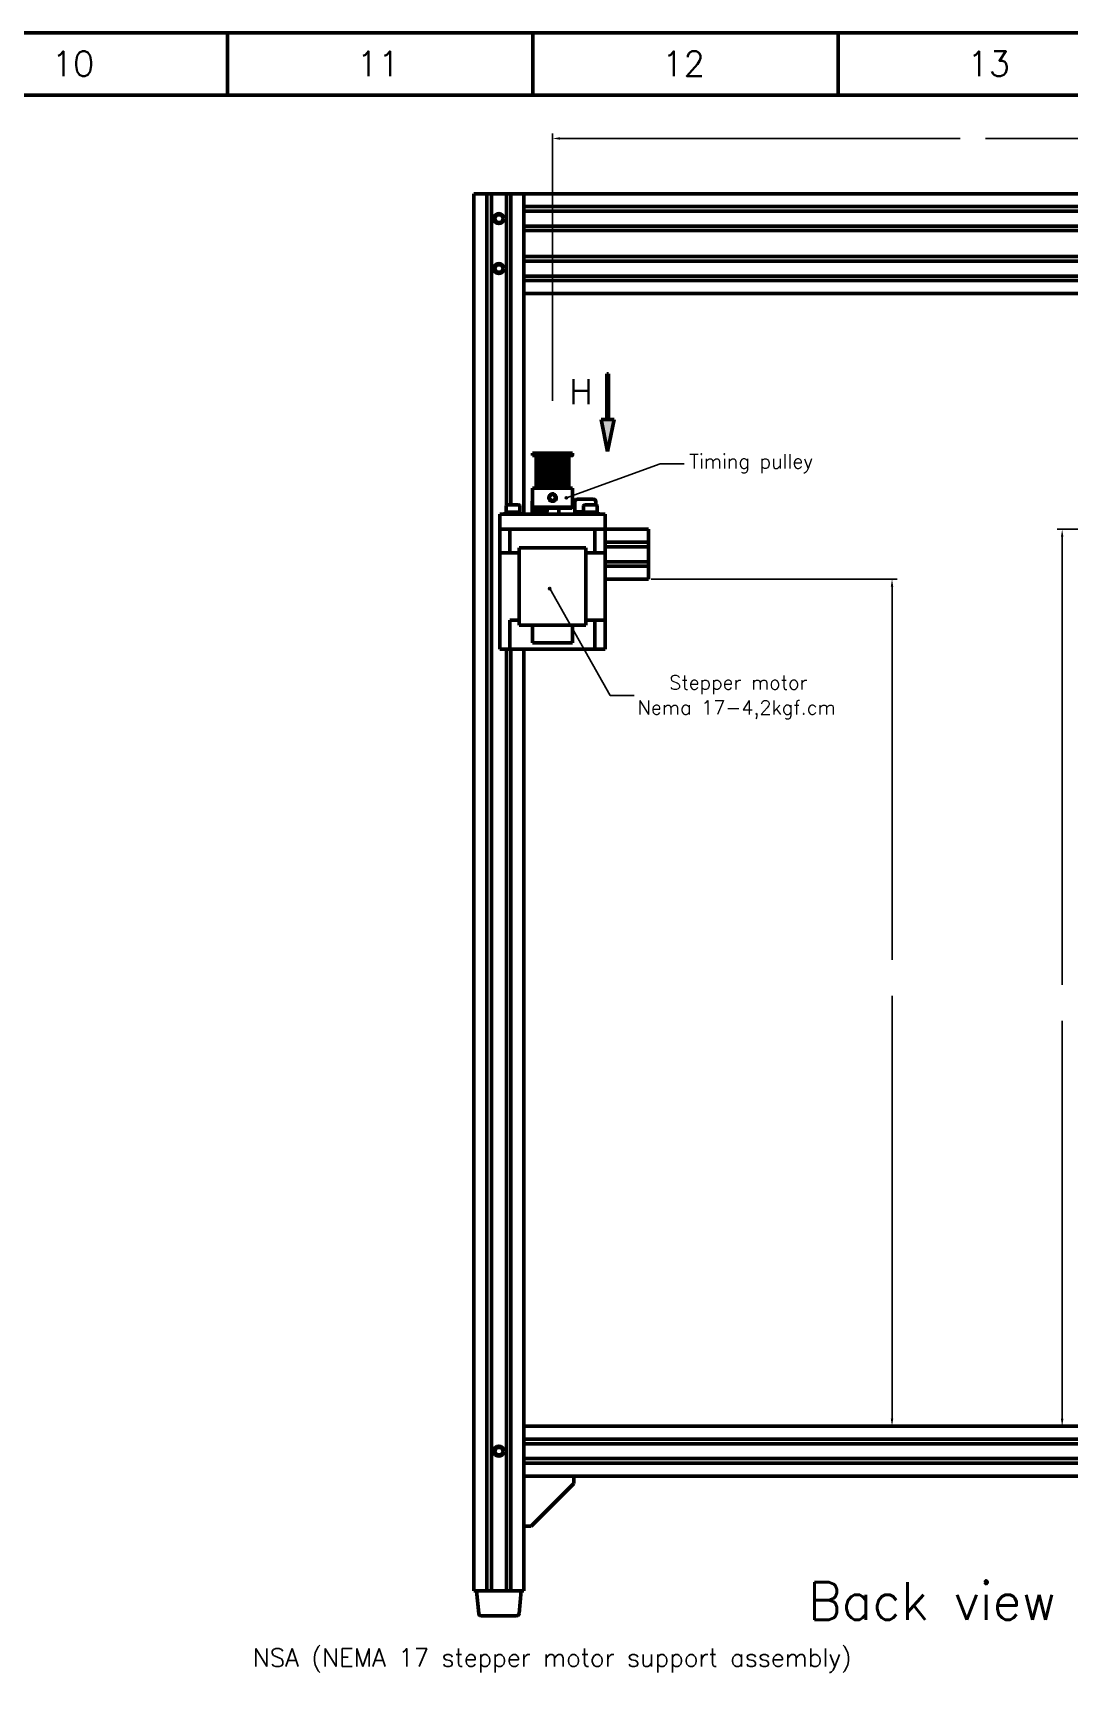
# Model space of a CAD drawing. Extents: x 21047 to 22882, y -7321 to -6014.
# Drawn here: x 22192 to 22608, y -6674 to -6014 of the extents above; entities that cross this region are included whole.
import ezdxf

# ---------------------------------------------------------------- set-up
doc = ezdxf.new("R2010")
doc.units = 0
doc.header["$PDMODE"] = 34
doc.linetypes.add('DASHED', pattern=[19.05, 12.7, -6.35])
doc.layers.get('0').update_dxf_attribs({"lineweight": 0})
doc.layers.add('Cotas', color=90, linetype='Continuous')
for name, color, linetype, lineweight in [('Fixação e Transmissão', 5, 'Continuous', 50), ('Hotend', 4, 'Continuous', 50), ('Linha tracejada', 254, 'DASHED', 15), ('Perfis e Cantoneiras', 2, 'Continuous', 50), ('Peças Usinadas', 120, 'Continuous', 50)]:
    doc.layers.add(name, color=color, linetype=linetype, lineweight=lineweight)
doc.layers.add('Motores', color=7, linetype='Continuous', lineweight=50, true_color=0x55ff00)
doc.styles.get("Standard").update_dxf_attribs({"font": 'romans.shx'})
doc.dimstyles.get("Standard").update_dxf_attribs({"dimtxt": 3, "dimasz": 3, "dimexe": 2, "dimexo": 1, "dimgap": 1, "dimtad": 0, "dimtoh": 1, "dimcen": 0.09, "dimadec": 0, "dimazin": 0, "dimtfac": 1, "dimtdec": 4, "dimtofl": 0, "dimtmove": 0, "dimatfit": 3, "dimfxl": 1, "dimtolj": 1, "dimtzin": 0, "dimarcsym": 0})

# ---------------------------------------------------------------- blocks, each defined once
blk = doc.blocks.new('*D_1u')
at = {"color": 0, "linetype": 'ByBlock', "lineweight": -2}
for p, q in [((22400.66, -6161.29), (22400.66, -6054.16)), ((22403.66, -6056.16), (22564.08, -6056.16)), ((22734.66, -6056.16), (22574.23, -6056.16)), ((22737.66, -6160.29), (22737.66, -6054.16))]:
    blk.add_line(p, q, dxfattribs=at)
for points in [[(22400.66, -6056.16), (22403.66, -6056.66), (22400.66, -6056.16), (22403.66, -6055.66)], [(22737.66, -6056.16), (22734.66, -6055.66), (22737.66, -6056.16), (22734.66, -6056.66)]]:
    blk.add_solid(points, dxfattribs=at)
at = {"layer": 'Defpoints', "color": 0, "linetype": 'ByBlock', "lineweight": 0}
for p in [(22400.66, -6056.16), (22737.66, -6056.16), (22400.66, -6162.29), (22737.66, -6161.29)]:
    blk.add_point(p, dxfattribs=at)
blk = doc.blocks.new('*D_o_1v')
at = {"color": 0, "linetype": 'ByBlock', "lineweight": -2}
for p, q in [((22698.16, -6212.79), (22603, -6212.79)), ((22605, -6215.79), (22605, -6395.33)), ((22605, -6569.29), (22605, -6409.75)), ((22470.92, -6572.29), (22607, -6572.29))]:
    blk.add_line(p, q, dxfattribs=at)
for points in [[(22605, -6212.79), (22604.5, -6215.79), (22605, -6212.79), (22605.5, -6215.79)], [(22605, -6572.29), (22605.5, -6569.29), (22605, -6572.29), (22604.5, -6569.29)]]:
    blk.add_solid(points, dxfattribs=at)
at = {"layer": 'Defpoints', "color": 0, "linetype": 'ByBlock', "lineweight": 0}
for p in [(22605, -6212.79), (22699.16, -6212.79), (22469.92, -6572.29), (22605, -6572.29)]:
    blk.add_point(p, dxfattribs=at)
blk = doc.blocks.new('*D_p_1w')
at = {"color": 0, "linetype": 'ByBlock', "lineweight": -2}
for p, q in [((22440.16, -6232.79), (22538.79, -6232.79)), ((22536.79, -6235.79), (22536.79, -6385.33)), ((22536.79, -6569.29), (22536.79, -6399.75)), ((22668.63, -6572.29), (22534.79, -6572.29))]:
    blk.add_line(p, q, dxfattribs=at)
for points in [[(22536.79, -6232.79), (22536.29, -6235.79), (22536.79, -6232.79), (22537.29, -6235.79)], [(22536.79, -6572.29), (22537.29, -6569.29), (22536.79, -6572.29), (22536.29, -6569.29)]]:
    blk.add_solid(points, dxfattribs=at)
at = {"layer": 'Defpoints', "color": 0, "linetype": 'ByBlock', "lineweight": 0}
for p in [(22439.16, -6232.79), (22536.79, -6232.79), (22536.79, -6572.29), (22669.63, -6572.29)]:
    blk.add_point(p, dxfattribs=at)

msp = doc.modelspace()

# ---------------------------------------------------------------- hatches: boundary and pattern name
at = {"layer": 'Cotas'}
h = msp.add_hatch(color=256, dxfattribs=at)
h.dxf.hatch_style = 1
h.paths.add_polyline_path([(22406.692, -6200.201, 0.2411741), (22406.503, -6199.831, 0.6113775), (22405.78, -6200.201, 1), (22406.692, -6200.201)])
h = msp.add_hatch(color=256, dxfattribs=at)
h.dxf.hatch_style = 1
h.paths.add_polyline_path([(22400.027, -6236.55, 0.2411741), (22399.838, -6236.18, 0.6113775), (22399.115, -6236.55, 1), (22400.027, -6236.55)])
at = {"layer": 'Perfis e Cantoneiras'}
h = msp.add_hatch(color=130, dxfattribs=at)
h.dxf.hatch_style = 1
h.paths.add_polyline_path([(22422.443, -6150.542), (22422.443, -6168.806), (22423.068, -6168.806), (22423.068, -6150.542), (22422.443, -6150.542)])
h = msp.add_hatch(color=130, dxfattribs=at)
h.dxf.hatch_style = 1
h.paths.add_polyline_path([(22420.115, -6168.806), (22422.756, -6181.621), (22425.397, -6168.806), (22422.756, -6168.806), (22420.115, -6168.806)])

# ---------------------------------------------------------------- linework, layer by layer
at = {"layer": 'Cotas'}
for p, q in [((22443.846, -6186.612), (22406.236, -6200.201)), ((22443.846, -6186.612), (22453.448, -6186.612)), ((22423.804, -6279.402), (22399.571, -6236.55)), ((22423.804, -6279.402), (22433.406, -6279.402))]:
    msp.add_line(p, q, dxfattribs=at)
for centre in [(22406.236, -6200.201), (22399.571, -6236.55)]:
    msp.add_circle(centre, 0.456, dxfattribs=at)
at = {"layer": 'Fixação e Transmissão'}
for p, q in [((22378.29, -6086.79), (22377.424, -6088.29)), ((22378.29, -6089.79), (22377.424, -6088.29)), ((22380.022, -6086.79), (22380.888, -6088.29)), ((22380.022, -6089.79), (22380.888, -6088.29)), ((22380.022, -6089.79), (22380.022, -6089.79)), ((22378.29, -6106.79), (22377.424, -6108.29)), ((22378.29, -6109.79), (22377.424, -6108.29)), ((22380.022, -6106.79), (22380.888, -6108.29)), ((22380.022, -6109.79), (22380.888, -6108.29)), ((22380.022, -6109.79), (22380.022, -6109.79)), ((22392.656, -6183.29), (22392.656, -6182.29)), ((22394.156, -6183.29), (22394.156, -6196.29)), ((22394.194, -6183.29), (22394.194, -6196.29)), ((22394.389, -6183.29), (22394.389, -6196.29)), ((22394.728, -6183.29), (22394.728, -6196.29)), ((22395.229, -6183.29), (22395.229, -6196.29)), ((22395.842, -6183.29), (22395.842, -6196.29)), ((22396.6, -6183.29), (22396.6, -6196.29)), ((22397.427, -6183.29), (22397.427, -6196.29)), ((22397.991, -6183.29), (22397.991, -6196.29)), ((22398.368, -6183.29), (22398.368, -6196.29)), ((22399.328, -6183.29), (22399.328, -6196.29)), ((22399.608, -6183.29), (22399.608, -6196.29)), ((22400.328, -6183.29), (22400.328, -6196.29)), ((22400.36, -6183.29), (22400.36, -6196.29)), ((22401.359, -6183.29), (22401.359, -6196.29)), ((22402.041, -6183.29), (22402.041, -6196.29)), ((22402.381, -6183.29), (22402.381, -6196.29)), ((22403.322, -6183.29), (22403.322, -6196.29)), ((22403.618, -6183.29), (22403.618, -6196.29)), ((22404.233, -6183.29), (22404.233, -6196.29)), ((22405.023, -6183.29), (22405.023, -6196.29)), ((22405.735, -6183.29), (22405.735, -6196.29)), ((22406.298, -6183.29), (22406.298, -6196.29)), ((22406.74, -6183.29), (22406.74, -6196.29)), ((22407.019, -6183.29), (22407.019, -6196.29)), ((22407.15, -6183.29), (22407.15, -6196.29)), ((22407.156, -6183.29), (22407.156, -6196.29)), ((22408.656, -6183.29), (22408.656, -6182.29)), ((22392.656, -6196.29), (22392.656, -6203.99)), ((22400.646, -6198.859), (22400.616, -6198.859)), ((22408.656, -6196.29), (22408.656, -6203.99)), ((22408.656, -6198.29), (22408.656, -6196.79)), ((22387.056, -6202.989), (22382.556, -6202.989)), ((22392.466, -6205.783), (22392.466, -6201.784)), ((22392.956, -6204.29), (22392.656, -6203.99)), ((22408.356, -6204.29), (22408.656, -6203.99)), ((22409.556, -6205.783), (22409.556, -6201.784)), ((22410.556, -6200.784), (22417.056, -6200.784)), ((22413.556, -6202.989), (22418.056, -6202.989)), ((22418.056, -6201.784), (22418.056, -6202.989)), ((22381.706, -6206.789), (22381.706, -6205.989)), ((22381.706, -6205.989), (22384.806, -6205.989)), ((22387.906, -6206.789), (22381.706, -6206.789)), ((22387.556, -6205.989), (22382.056, -6205.989)), ((22384.606, -6205.989), (22384.777, -6206.789)), ((22384.806, -6205.989), (22387.906, -6205.989)), ((22384.806, -6205.989), (22384.977, -6206.789)), ((22387.906, -6205.989), (22387.906, -6206.789)), ((22392.466, -6205.783), (22398.453, -6205.783)), ((22392.51, -6205.783), (22396.716, -6205.783)), ((22392.51, -6206.789), (22398.156, -6206.789)), ((22396.716, -6205.783), (22396.444, -6206.789)), ((22396.988, -6205.783), (22396.716, -6206.789)), ((22409.556, -6205.783), (22413.056, -6205.783)), ((22409.601, -6205.783), (22413.056, -6205.783)), ((22409.601, -6206.789), (22418.906, -6206.789)), ((22415.806, -6205.989), (22412.706, -6205.989)), ((22412.706, -6205.989), (22412.706, -6206.789)), ((22412.706, -6206.789), (22418.906, -6206.789)), ((22413.056, -6205.989), (22418.556, -6205.989)), ((22415.806, -6205.989), (22415.635, -6206.789)), ((22418.906, -6205.989), (22415.806, -6205.989)), ((22416.006, -6205.989), (22415.835, -6206.789)), ((22418.906, -6206.789), (22418.906, -6205.989)), ((22378.29, -6580.79), (22377.424, -6582.29)), ((22380.022, -6580.79), (22380.888, -6582.29)), ((22378.29, -6583.79), (22377.424, -6582.29)), ((22380.022, -6583.79), (22380.888, -6582.29)), ((22380.022, -6583.79), (22380.022, -6583.79))]:
    msp.add_line(p, q, dxfattribs=at)
at = {"layer": 'Fixação e Transmissão', "ltscale": 0.1}
for p, q in [((22378.29, -6086.79), (22380.022, -6086.79)), ((22378.29, -6089.79), (22380.022, -6089.79)), ((22378.29, -6106.79), (22380.022, -6106.79)), ((22378.29, -6109.79), (22380.022, -6109.79)), ((22382.056, -6205.989), (22382.056, -6203.489)), ((22387.556, -6205.989), (22387.556, -6203.489)), ((22413.056, -6205.989), (22413.056, -6203.489)), ((22418.556, -6205.989), (22418.556, -6203.489)), ((22392.51, -6206.789), (22392.51, -6205.783)), ((22409.601, -6206.789), (22409.601, -6205.783)), ((22378.29, -6580.79), (22380.022, -6580.79)), ((22378.29, -6583.79), (22380.022, -6583.79))]:
    msp.add_line(p, q, dxfattribs=at)
at = {"layer": 'Fixação e Transmissão', "color": 7}
msp.add_line((22395.656, -6182.29), (22405.656, -6182.29), dxfattribs=at)
at = {"layer": 'Fixação e Transmissão', "flags": 128}
for points in [[(22408.656, -6182.29), (22392.656, -6182.29)], [(22408.656, -6196.29), (22392.656, -6196.29)]]:
    msp.add_lwpolyline(points, dxfattribs=at)
at = {"layer": 'Fixação e Transmissão'}
for centre in [(22379.156, -6088.29), (22379.156, -6108.29), (22379.156, -6582.29)]:
    msp.add_circle(centre, 1.732, dxfattribs=at)
for centre, radius, start, end in [((22382.556, -6203.489), 0.5, 90, 180), ((22387.056, -6203.489), 0.5, 360, 90), ((22393.466, -6201.784), 1, 144.040935, 180), ((22410.556, -6201.784), 1, 90, 180), ((22413.556, -6203.489), 0.5, 90, 180), ((22417.056, -6201.784), 1, 360, 90), ((22418.056, -6203.489), 0.5, 360, 90)]:
    msp.add_arc(centre, radius, start, end, dxfattribs=at)
for points, degree in [([(22395.842, -6183.29), (22395.505, -6183.29), (22392.656, -6183.29)], 2), ([(22395.842, -6183.29), (22396.192, -6183.29), (22396.6, -6183.29)], 2), ([(22397.427, -6183.29), (22396.992, -6183.29), (22396.6, -6183.29)], 2), ([(22397.427, -6183.29), (22397.88, -6183.29), (22398.368, -6183.29)], 2), ([(22399.328, -6183.29), (22398.837, -6183.29), (22398.368, -6183.29)], 2), ([(22399.328, -6183.29), (22399.839, -6183.29), (22400.36, -6183.29)], 2), ([(22401.359, -6183.29), (22400.36, -6183.29)], 1), ([(22401.359, -6183.29), (22401.878, -6183.29), (22402.381, -6183.29)], 2), ([(22403.322, -6183.29), (22402.864, -6183.29), (22402.381, -6183.29)], 2), ([(22403.322, -6183.29), (22403.797, -6183.29), (22404.233, -6183.29)], 2), ([(22405.023, -6183.29), (22404.652, -6183.29), (22404.233, -6183.29)], 2), ([(22405.023, -6183.29), (22405.409, -6183.29), (22405.735, -6183.29)], 2), ([(22406.298, -6183.29), (22406.048, -6183.29), (22405.735, -6183.29)], 2), ([(22406.298, -6183.29), (22406.557, -6183.29), (22406.74, -6183.29)], 2), ([(22407.019, -6183.29), (22406.917, -6183.29), (22406.74, -6183.29)], 2), ([(22407.019, -6183.29), (22407.126, -6183.29), (22407.15, -6183.29)], 2), ([(22408.656, -6183.29), (22408.656, -6183.29), (22407.15, -6183.29)], 2), ([(22405.559, -6203.99), (22405.027, -6203.99), (22404.494, -6203.99), (22403.913, -6203.99), (22403.332, -6203.99), (22402.717, -6203.99), (22402.102, -6203.99), (22400.837, -6203.99), (22399.564, -6203.99), (22398.943, -6203.99), (22398.321, -6203.99), (22397.729, -6203.99), (22397.136, -6203.99), (22396.589, -6203.99), (22396.041, -6203.99), (22395.552, -6203.99), (22395.063, -6203.99), (22394.645, -6203.99), (22394.226, -6203.99), (22393.889, -6203.99), (22393.553, -6203.99), (22393.306, -6203.99), (22393.059, -6203.99), (22392.908, -6203.99), (22392.757, -6203.99), (22392.707, -6203.99), (22392.656, -6203.99)], 2)]:
    msp.add_open_spline(points, degree=degree, dxfattribs=at)
for points, degree, knots in [([(22402.178, -6200.089), (22402.178, -6200.279), (22402.143, -6200.475), (22402.071, -6200.661), (22401.995, -6200.853), (22401.89, -6201.019), (22401.757, -6201.16), (22401.626, -6201.299), (22401.462, -6201.415), (22401.278, -6201.496), (22401.091, -6201.576), (22400.899, -6201.617), (22400.702, -6201.619), (22400.511, -6201.621), (22400.311, -6201.584), (22400.118, -6201.508), (22399.928, -6201.43), (22399.761, -6201.322), (22399.618, -6201.183), (22399.479, -6201.048), (22399.363, -6200.877), (22399.28, -6200.689), (22399.201, -6200.505), (22399.16, -6200.316), (22399.156, -6200.12), (22399.147, -6199.722), (22399.306, -6199.315), (22399.585, -6199.028), (22399.859, -6198.74), (22400.261, -6198.568), (22400.656, -6198.558), (22400.854, -6198.554), (22401.057, -6198.592), (22401.25, -6198.669), (22401.436, -6198.748), (22401.598, -6198.857), (22401.736, -6198.995), (22401.87, -6199.131), (22401.981, -6199.298), (22402.06, -6199.487), (22402.138, -6199.684), (22402.178, -6199.884), (22402.178, -6200.089)], 3, [0, 0, 0, 0, 0.0608594, 0.0608594, 0.0608594, 0.123355, 0.123355, 0.123355, 0.185855, 0.185855, 0.185855, 0.248355, 0.248355, 0.248355, 0.310855, 0.310855, 0.310855, 0.373355, 0.373355, 0.373355, 0.435855, 0.435855, 0.435855, 0.496793, 0.496793, 0.496793, 0.621711, 0.621711, 0.621711, 0.746711, 0.746711, 0.746711, 0.810851, 0.810851, 0.810851, 0.873355, 0.873355, 0.873355, 0.935855, 0.935855, 0.935855, 1, 1, 1, 1]), ([(22400.646, -6198.859), (22400.607, -6198.859), (22400.566, -6198.861), (22400.522, -6198.865), (22400.465, -6198.871), (22400.4, -6198.883), (22400.326, -6198.902), (22400.179, -6198.941), (22400.008, -6199.015), (22399.846, -6199.156), (22399.766, -6199.227), (22399.688, -6199.314), (22399.628, -6199.4), (22399.57, -6199.488), (22399.526, -6199.572), (22399.497, -6199.651), (22399.436, -6199.807), (22399.419, -6199.933), (22399.415, -6200.057), (22399.411, -6200.18), (22399.42, -6200.301), (22399.471, -6200.452), (22399.521, -6200.603), (22399.614, -6200.784), (22399.748, -6200.927), (22399.882, -6201.071), (22400.057, -6201.177), (22400.212, -6201.238), (22400.384, -6201.306), (22400.53, -6201.317), (22400.646, -6201.318)], 3, [0.249688, 0.249688, 0.249688, 0.249688, 0.274684, 0.274684, 0.274684, 0.30593, 0.30593, 0.30593, 0.368422, 0.368422, 0.368422, 0.399672, 0.399672, 0.399672, 0.430921, 0.430921, 0.430921, 0.493421, 0.493421, 0.493421, 0.555921, 0.555921, 0.555921, 0.618421, 0.618421, 0.618421, 0.680921, 0.680921, 0.680921, 0.750064, 0.750064, 0.750064, 0.750064]), ([(22401.851, -6200.089), (22401.852, -6199.975), (22401.844, -6199.866), (22401.797, -6199.722), (22401.751, -6199.578), (22401.665, -6199.4), (22401.531, -6199.251), (22401.458, -6199.172), (22401.379, -6199.105), (22401.295, -6199.051), (22401.213, -6198.999), (22401.135, -6198.959), (22401.06, -6198.933), (22400.896, -6198.873), (22400.755, -6198.86), (22400.646, -6198.859)], 3, [0, 0, 0, 0, 0.059375, 0.059375, 0.059375, 0.11875, 0.11875, 0.11875, 0.149922, 0.149922, 0.149922, 0.181094, 0.181094, 0.181094, 0.249688, 0.249688, 0.249688, 0.249688]), ([(22392.956, -6204.29), (22393.149, -6204.29), (22393.719, -6204.29), (22394.636, -6204.29), (22395.855, -6204.29), (22397.315, -6204.29), (22398.943, -6204.29), (22400.656, -6204.29), (22402.369, -6204.29), (22403.997, -6204.29), (22405.457, -6204.29), (22406.677, -6204.29), (22407.594, -6204.29), (22408.163, -6204.29), (22408.356, -6204.29)], 1, [0.911063, 0.911063, 1.13546, 1.35986, 1.58426, 1.80866, 2.03306, 2.25746, 2.48186, 2.70626, 2.93066, 3.15506, 3.37946, 3.60386, 3.82826, 4.05266, 4.05266]), ([(22400.646, -6201.318), (22400.736, -6201.318), (22400.837, -6201.309), (22400.97, -6201.274), (22401.115, -6201.233), (22401.282, -6201.158), (22401.436, -6201.02), (22401.517, -6200.947), (22401.595, -6200.856), (22401.653, -6200.767), (22401.711, -6200.676), (22401.753, -6200.589), (22401.78, -6200.507), (22401.838, -6200.345), (22401.85, -6200.214), (22401.851, -6200.089)], 3, [0.750064, 0.750064, 0.750064, 0.750064, 0.805921, 0.805921, 0.805921, 0.868421, 0.868421, 0.868421, 0.901316, 0.901316, 0.901316, 0.934211, 0.934211, 0.934211, 0.999999, 0.999999, 0.999999, 0.999999]), ([(22408.656, -6203.99), (22408.64, -6203.99), (22408.589, -6203.99), (22408.504, -6203.99), (22408.387, -6203.99), (22408.237, -6203.99), (22408.054, -6203.99), (22407.841, -6203.99), (22407.597, -6203.99), (22407.323, -6203.99), (22407.021, -6203.99), (22406.693, -6203.99), (22406.339, -6203.99), (22405.96, -6203.99), (22405.559, -6203.99)], 1, [2.23053, 2.23053, 2.29561, 2.36068, 2.42576, 2.49083, 2.55591, 2.62099, 2.68606, 2.75114, 2.81621, 2.88129, 2.94636, 3.01144, 3.07652, 3.14159, 3.14159])]:
    msp.add_open_spline(points, degree=degree, knots=knots, dxfattribs=at)
at = {"layer": 'Hotend'}
for p, q in [((22370.156, -6638.29), (22388.156, -6638.29)), ((22370.156, -6638.29), (22371.066, -6647.39)), ((22388.156, -6638.29), (22387.246, -6647.39)), ((22372.061, -6648.29), (22386.251, -6648.29))]:
    msp.add_line(p, q, dxfattribs=at)
for centre, start, end in [((22372.061, -6647.29), 185.710593, 270), ((22386.251, -6647.29), 270, 354.289407)]:
    msp.add_arc(centre, 1, start, end, dxfattribs=at)
at = {"layer": 'Linha tracejada', "ltscale": 0.25}
for p, q in [((22408.653, -6200.29), (22408.653, -6197.29)), ((22408.653, -6203.29), (22408.653, -6200.29))]:
    msp.add_line(p, q, dxfattribs=at)
at = {"layer": 'Motores'}
for p, q in [((22403.156, -6206.789), (22403.156, -6204.265)), ((22398.156, -6206.572), (22398.156, -6206.789)), ((22398.156, -6206.789), (22398.156, -6206.572)), ((22379.506, -6260.789), (22379.506, -6212.789)), ((22379.506, -6212.789), (22383.623, -6212.789)), ((22379.506, -6212.789), (22383.623, -6212.789)), ((22383.623, -6222.289), (22383.623, -6212.789)), ((22383.623, -6212.789), (22417.69, -6212.789)), ((22383.623, -6212.789), (22383.623, -6222.289)), ((22383.623, -6212.789), (22417.69, -6212.789)), ((22421.806, -6212.789), (22417.69, -6212.789)), ((22417.69, -6212.789), (22417.69, -6222.289)), ((22417.69, -6212.789), (22417.69, -6222.289)), ((22417.69, -6212.789), (22421.806, -6212.789)), ((22421.806, -6212.789), (22421.806, -6222.289)), ((22421.806, -6222.289), (22421.806, -6212.789)), ((22383.623, -6222.289), (22379.506, -6222.289)), ((22379.506, -6222.289), (22383.623, -6222.289)), ((22383.623, -6222.289), (22387.327, -6222.289)), ((22387.327, -6220.289), (22413.986, -6220.289)), ((22387.327, -6220.289), (22413.986, -6220.289)), ((22387.327, -6251.289), (22387.327, -6220.289)), ((22387.327, -6220.289), (22413.986, -6220.289)), ((22413.986, -6220.289), (22387.327, -6220.289)), ((22387.327, -6220.289), (22387.327, -6222.289)), ((22387.327, -6222.289), (22387.327, -6220.289)), ((22413.986, -6220.289), (22413.986, -6251.289)), ((22413.986, -6220.289), (22413.986, -6251.289)), ((22413.986, -6222.289), (22413.986, -6220.289)), ((22413.986, -6220.289), (22413.986, -6222.289)), ((22417.69, -6222.289), (22413.986, -6222.289)), ((22413.986, -6222.289), (22417.69, -6222.289)), ((22417.69, -6222.289), (22421.806, -6222.289)), ((22417.69, -6222.289), (22421.806, -6222.289)), ((22421.806, -6249.289), (22421.806, -6222.289)), ((22421.806, -6222.289), (22421.806, -6249.289)), ((22379.506, -6249.289), (22379.506, -6260.789)), ((22387.327, -6249.289), (22383.623, -6249.289)), ((22383.623, -6249.289), (22383.623, -6260.789)), ((22383.623, -6260.789), (22383.623, -6249.289)), ((22387.327, -6249.289), (22383.623, -6249.289)), ((22387.327, -6251.289), (22387.327, -6249.289)), ((22387.327, -6251.289), (22387.327, -6249.289)), ((22392.656, -6251.289), (22387.327, -6251.289)), ((22392.656, -6251.289), (22387.327, -6251.289)), ((22392.656, -6251.289), (22387.327, -6251.289)), ((22392.656, -6251.289), (22387.327, -6251.289)), ((22408.656, -6251.289), (22392.656, -6251.289)), ((22392.656, -6251.289), (22392.656, -6258.289)), ((22392.656, -6258.289), (22392.656, -6251.289)), ((22392.656, -6251.289), (22408.656, -6251.289)), ((22408.656, -6258.289), (22408.656, -6251.289)), ((22408.656, -6251.289), (22408.656, -6258.289)), ((22413.986, -6251.289), (22408.656, -6251.289)), ((22413.986, -6251.289), (22408.656, -6251.289)), ((22413.986, -6251.289), (22408.656, -6251.289)), ((22413.986, -6251.289), (22408.656, -6251.289)), ((22417.69, -6249.289), (22413.986, -6249.289)), ((22413.986, -6249.289), (22413.986, -6251.289)), ((22413.986, -6249.289), (22413.986, -6251.289)), ((22417.69, -6249.289), (22413.986, -6249.289)), ((22417.69, -6260.789), (22417.69, -6249.289)), ((22417.69, -6260.789), (22417.69, -6249.289)), ((22417.69, -6249.289), (22421.806, -6249.289)), ((22421.806, -6249.289), (22417.69, -6249.289)), ((22421.806, -6249.289), (22421.806, -6260.789)), ((22421.806, -6260.789), (22421.806, -6249.289)), ((22392.656, -6258.289), (22408.656, -6258.289)), ((22408.656, -6258.289), (22392.656, -6258.289)), ((22379.506, -6260.789), (22417.69, -6260.789)), ((22417.69, -6260.789), (22383.623, -6260.789)), ((22421.806, -6260.789), (22417.69, -6260.789)), ((22421.806, -6260.789), (22417.69, -6260.789))]:
    msp.add_line(p, q, dxfattribs=at)
for points, degree in [([(22398.605, -6204.957), (22398.548, -6205.373), (22398.46, -6205.698)], 2), ([(22398.605, -6204.958), (22398.656, -6204.581), (22398.656, -6204.291)], 2), ([(22398.605, -6204.958), (22398.605, -6204.957)], 1), ([(22398.156, -6206.572), (22398.157, -6206.572), (22398.187, -6206.501)], 2), ([(22398.187, -6206.501), (22398.157, -6206.572), (22398.156, -6206.572)], 2), ([(22398.187, -6206.501), (22398.216, -6206.434), (22398.265, -6206.306)], 2), ([(22398.265, -6206.307), (22398.216, -6206.434), (22398.187, -6206.501)], 2), ([(22398.363, -6206.029), (22398.309, -6206.191), (22398.265, -6206.307)], 2), ([(22398.265, -6206.306), (22398.266, -6206.302)], 1), ([(22398.265, -6206.307), (22398.265, -6206.306)], 1), ([(22398.363, -6206.029), (22398.411, -6205.881), (22398.46, -6205.698)], 2), ([(22398.46, -6205.698), (22398.411, -6205.881), (22398.363, -6206.029)], 2), ([(22398.363, -6206.029), (22398.363, -6206.029)], 1)]:
    msp.add_open_spline(points, degree=degree, dxfattribs=at)
at = {"layer": 'Perfis e Cantoneiras'}
for p, q in [((22369.156, -6638.29), (22369.156, -6078.29)), ((22389.156, -6078.29), (22369.156, -6078.29)), ((22374.356, -6638.29), (22374.356, -6078.29)), ((22376.156, -6638.29), (22376.156, -6078.29)), ((22382.156, -6203.189), (22382.156, -6078.29)), ((22383.956, -6202.989), (22383.956, -6078.29)), ((22749.156, -6078.29), (22389.156, -6078.29)), ((22389.156, -6118.29), (22389.156, -6078.29)), ((22389.156, -6206.789), (22389.156, -6078.29)), ((22749.156, -6083.49), (22389.156, -6083.49)), ((22749.156, -6085.29), (22389.156, -6085.29)), ((22749.156, -6091.29), (22389.156, -6091.29)), ((22749.156, -6093.09), (22389.156, -6093.09)), ((22749.156, -6103.49), (22389.156, -6103.49)), ((22749.156, -6105.29), (22389.156, -6105.29)), ((22749.156, -6111.29), (22389.156, -6111.29)), ((22749.156, -6113.09), (22389.156, -6113.09)), ((22749.156, -6118.29), (22389.156, -6118.29)), ((22439.156, -6212.789), (22421.806, -6212.789)), ((22439.156, -6217.989), (22421.806, -6217.989)), ((22439.156, -6219.789), (22421.806, -6219.789)), ((22439.156, -6225.789), (22421.806, -6225.789)), ((22439.156, -6227.589), (22421.806, -6227.589)), ((22439.156, -6232.789), (22421.806, -6232.789)), ((22382.156, -6638.29), (22382.156, -6260.789)), ((22383.956, -6638.29), (22383.956, -6260.789)), ((22389.156, -6638.29), (22389.156, -6260.789)), ((22749.156, -6572.29), (22389.156, -6572.29)), ((22749.156, -6577.49), (22389.156, -6577.49)), ((22749.156, -6579.29), (22389.156, -6579.29)), ((22749.156, -6585.29), (22389.156, -6585.29)), ((22749.156, -6587.09), (22389.156, -6587.09)), ((22749.156, -6592.29), (22389.156, -6592.29)), ((22389.156, -6638.29), (22369.156, -6638.29))]:
    msp.add_line(p, q, dxfattribs=at)
at = {"layer": 'Perfis e Cantoneiras', "color": 130}
for p, q in [((22422.443, -6168.806), (22422.443, -6150.542)), ((22423.068, -6150.542), (22422.443, -6150.542)), ((22423.068, -6168.806), (22423.068, -6150.542)), ((22422.756, -6181.621), (22420.115, -6168.806)), ((22420.115, -6168.806), (22425.397, -6168.806)), ((22423.068, -6168.806), (22422.443, -6168.806)), ((22422.756, -6181.621), (22425.397, -6168.806))]:
    msp.add_line(p, q, dxfattribs=at)
at = {"layer": 'Perfis e Cantoneiras', "color": 30}
for p, q in [((22408.156, -6592.29), (22389.156, -6592.29)), ((22389.156, -6592.29), (22389.156, -6611.29)), ((22389.156, -6592.29), (22408.156, -6592.29)), ((22389.156, -6611.29), (22389.156, -6592.29)), ((22409.156, -6595.29), (22409.156, -6592.29)), ((22409.156, -6595.29), (22409.156, -6592.29)), ((22389.156, -6612.29), (22392.156, -6612.29)), ((22389.156, -6612.29), (22392.156, -6612.29))]:
    msp.add_line(p, q, dxfattribs=at)
at = {"layer": 'Perfis e Cantoneiras'}
for centre in [(22379.156, -6088.29), (22379.156, -6108.29), (22379.156, -6582.29)]:
    msp.add_circle(centre, 2, dxfattribs=at)
at = {"layer": 'Perfis e Cantoneiras', "color": 30}
for points, degree in [([(22408.351, -6592.29), (22408.156, -6592.29)], 1), ([(22408.539, -6592.29), (22408.448, -6592.29), (22408.351, -6592.29)], 2), ([(22408.712, -6592.29), (22408.63, -6592.29), (22408.539, -6592.29)], 2), ([(22408.863, -6592.29), (22408.793, -6592.29), (22408.712, -6592.29)], 2), ([(22408.987, -6592.29), (22408.933, -6592.29), (22408.863, -6592.29)], 2), ([(22409.08, -6592.29), (22409.042, -6592.29), (22408.987, -6592.29)], 2), ([(22409.137, -6592.29), (22409.118, -6592.29), (22409.08, -6592.29)], 2), ([(22409.156, -6592.29), (22409.156, -6592.29), (22409.137, -6592.29)], 2), ([(22409.156, -6595.29), (22392.156, -6612.29)], 1), ([(22389.156, -6611.29), (22389.156, -6611.46), (22389.156, -6611.621), (22389.156, -6611.726), (22389.156, -6611.822), (22389.156, -6611.916), (22389.156, -6611.997), (22389.156, -6612.035), (22389.156, -6612.072), (22389.156, -6612.105), (22389.156, -6612.137), (22389.156, -6612.164), (22389.156, -6612.191), (22389.156, -6612.213), (22389.156, -6612.234), (22389.156, -6612.25), (22389.156, -6612.265), (22389.156, -6612.275), (22389.156, -6612.284), (22389.156, -6612.287), (22389.156, -6612.29)], 2), ([(22389.156, -6611.485), (22389.156, -6611.582), (22389.156, -6611.673)], 2), ([(22389.156, -6611.673), (22389.156, -6611.764), (22389.156, -6611.846)], 2), ([(22389.156, -6611.846), (22389.156, -6611.928), (22389.156, -6611.997)], 2), ([(22389.156, -6611.997), (22389.156, -6612.067), (22389.156, -6612.122)], 2), ([(22389.156, -6612.122), (22389.156, -6612.176), (22389.156, -6612.214)], 2), ([(22389.156, -6612.214), (22389.156, -6612.252), (22389.156, -6612.271)], 2), ([(22389.156, -6612.271), (22389.156, -6612.29), (22389.156, -6612.29)], 2)]:
    msp.add_open_spline(points, degree=degree, dxfattribs=at)
msp.add_open_spline([(22409.156, -6592.29), (22409.154, -6592.29), (22409.152, -6592.29), (22409.15, -6592.29), (22409.143, -6592.29), (22409.137, -6592.29), (22409.131, -6592.29), (22409.121, -6592.29), (22409.11, -6592.29), (22409.1, -6592.29), (22409.086, -6592.29), (22409.071, -6592.29), (22409.057, -6592.29), (22409.039, -6592.29), (22409.021, -6592.29), (22409.003, -6592.29), (22408.981, -6592.29), (22408.959, -6592.29), (22408.938, -6592.29), (22408.913, -6592.29), (22408.888, -6592.29), (22408.863, -6592.29), (22408.835, -6592.29), (22408.807, -6592.29), (22408.78, -6592.29), (22408.72, -6592.29), (22408.657, -6592.29), (22408.59, -6592.29), (22408.454, -6592.29), (22408.306, -6592.29), (22408.156, -6592.29)], degree=3, knots=[0, 0, 0, 0, 0.1122, 0.1122, 0.1122, 0.224399, 0.224399, 0.224399, 0.336599, 0.336599, 0.336599, 0.448799, 0.448799, 0.448799, 0.560999, 0.560999, 0.560999, 0.673198, 0.673198, 0.673198, 0.785398, 0.785398, 0.785398, 0.897598, 0.897598, 0.897598, 1.122, 1.122, 1.122, 1.5708, 1.5708, 1.5708, 1.5708], dxfattribs=at)
at = {"layer": 'Peças Usinadas'}
for p, q in [((22270.368, -6013.864), (22270.368, -6038.864)), ((22392.75, -6013.864), (22392.75, -6038.864)), ((22515.132, -6013.864), (22515.132, -6038.864)), ((22379.506, -6209.789), (22379.506, -6206.789)), ((22379.506, -6206.789), (22421.806, -6206.789)), ((22379.506, -6212.789), (22379.506, -6209.789)), ((22421.806, -6212.789), (22421.806, -6206.789))]:
    msp.add_line(p, q, dxfattribs=at)
at = {"layer": 'Peças Usinadas', "color": 2}
msp.add_line((22439.156, -6232.789), (22439.156, -6212.789), dxfattribs=at)
at = {"layer": 'Peças Usinadas', "flags": 128}
for points in [[(21046.549, -7321.013), (22882.278, -7321.013), (22882.278, -6013.864), (21046.549, -6013.864)], [(21071.549, -7296.013), (22857.278, -7296.013), (22857.278, -6038.864), (21071.549, -6038.864)]]:
    msp.add_lwpolyline(points, close=True, dxfattribs=at)

# ---------------------------------------------------------------- texts
at = {"layer": 'Cotas'}
for s, height, p in [('10', 10, (22199.849, -6031.171)), ('11', 10, (22322.231, -6031.171)), ('12', 10, (22444.613, -6031.171)), ('13', 10, (22566.995, -6031.171)), ('Timing pulley', 5.67, (22455.475, -6188.384)), ('Stepper motor', 5.67, (22447.459, -6277.055)), ('Nema 17-4,2kgf.cm', 5.67, (22434.76, -6287.055))]:
    msp.add_text(s, height=height, dxfattribs=at).set_placement(p)
at = {"layer": 'Cotas', "color": 7}
for s, height, p in [('Back view', 15, (22503.154, -6649.838)), ('NSA (NEMA 17 stepper motor support assembly)', 7.2, (22280.542, -6668.635))]:
    msp.add_text(s, height=height, dxfattribs=at).set_placement(p)
at = {"layer": 'Perfis e Cantoneiras', "color": 130}
msp.add_text('H', height=10, dxfattribs=at).set_placement((22407.4, -6162.594))

# ---------------------------------------------------------------- dimensions: what is measured, and where the dimension line sits
at = {"layer": 'Cotas'}
dim = msp.add_linear_dim(base=(22400.656, -6056.163), p1=(22737.656, -6161.29), p2=(22400.656, -6162.29), angle=0.00001, dimstyle='Standard', override={"dimscale": 1, "dimpost": '<>'}, dxfattribs=at)
dim.commit()
dim.dimension.update_dxf_attribs({"geometry": '*D_1u', "text_midpoint": (22569.156, -6056.163)})
for base, p1, p2, picture, middle in [((22605.001, -6212.789), (22469.924, -6572.29), (22699.156, -6212.789), '*D_o_1v', (22605.001, -6402.54)), ((22536.79, -6572.29), (22439.156, -6232.789), (22669.633, -6572.29), '*D_p_1w', (22536.79, -6392.54))]:
    dim = msp.add_linear_dim(base=base, p1=p1, p2=p2, angle=89.999995, dimstyle='Standard', override={"dimscale": 1, "dimpost": '<>'}, dxfattribs=at)
    dim.commit()
    dim.dimension.update_dxf_attribs({"geometry": picture, "text_midpoint": middle, "dimtype": 160})

doc.saveas('drawing.dxf')
